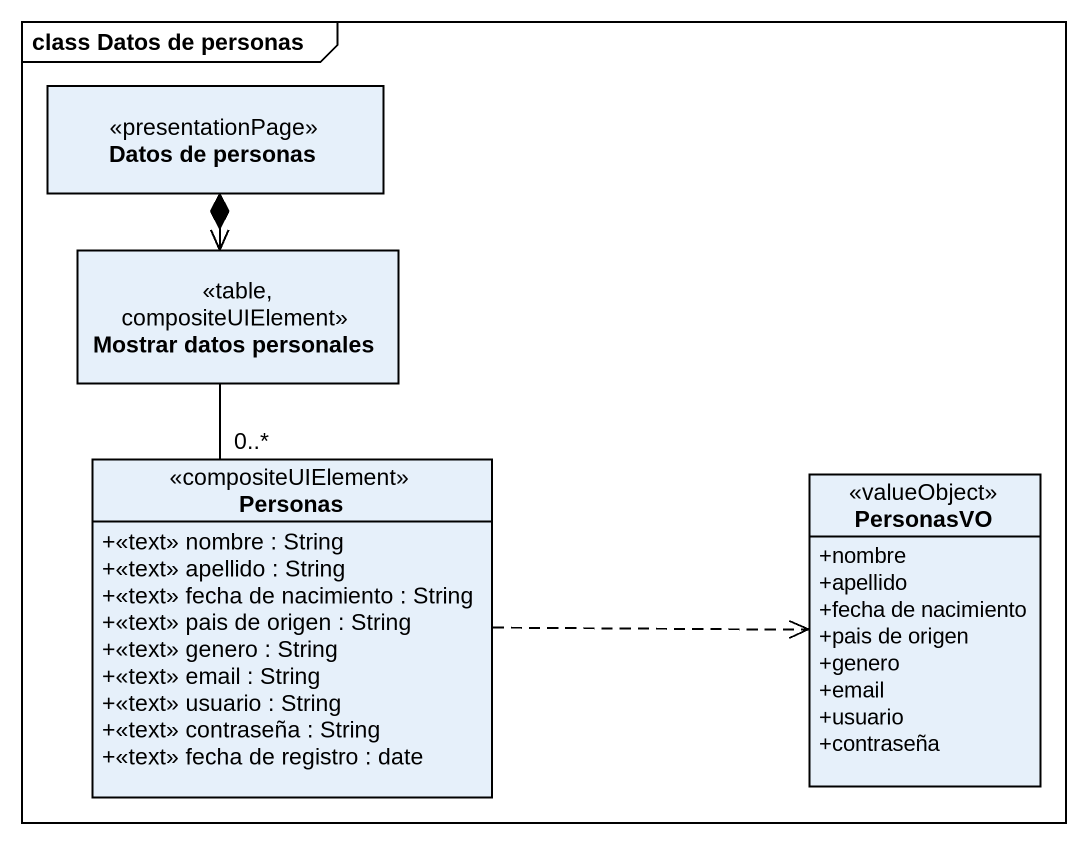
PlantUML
@startuml
mainframe class Datos de personas
hide circle
hide empty members
skinparam classAttributeIconSize 0
class "Datos de personas" as Datos_de_personas <<presentationPage>>
class "Mostrar datos personales" as Mostrar_datos_personales <<table, compositeUIElement>>
class Personas <<compositeUIElement>> {
  +<<text>> nombre : String
  +<<text>> apellido : String
  +<<text>> fecha de nacimiento : String
  +<<text>> pais de origen : String
  +<<text>> genero : String
  +<<text>> email : String
  +<<text>> usuario : String
  +<<text>> contraseña : String
  +<<text>> fecha de registro : date
}
class PersonasVO <<valueObject>> {
  +nombre
  +apellido
  +fecha de nacimiento
  +pais de origen
  +genero
  +email
  +usuario
  +contraseña
}
Datos_de_personas *--> Mostrar_datos_personales
Mostrar_datos_personales -- "0..*" Personas
Personas .right.> PersonasVO
@enduml
